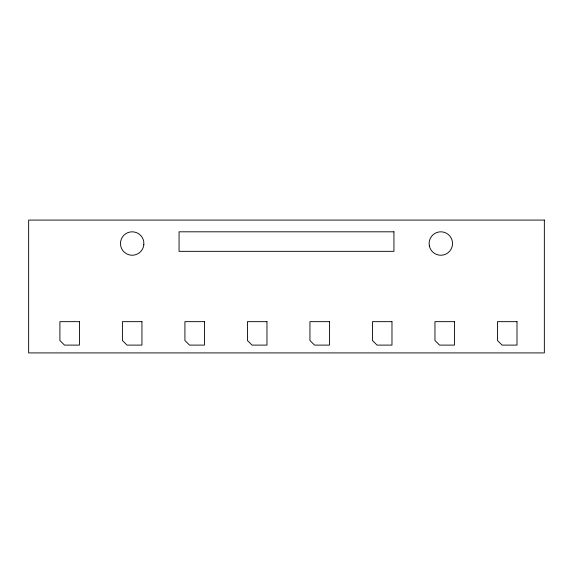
<?xml version="1.0" encoding="UTF-8"?>
<svg xmlns="http://www.w3.org/2000/svg" width="573" height="573" viewBox="0 0 573 573"><rect width="100%" height="100%" fill="white"/><g stroke="black" fill="none" stroke-linecap="round" stroke-linejoin="round"><path stroke-width="0.86" d="M544.35 220.082L28.65 220.082L28.65 352.918L544.35 352.918L544.35 220.082M393.938 231.807L179.062 231.807L179.062 251.339L393.938 251.339L393.938 231.807M79.439 321.661L59.907 321.661L59.907 340.505L64.498 345.104L79.439 345.104L79.439 321.661M141.946 321.661L122.414 321.661L122.414 340.505L127.013 345.104L141.946 345.104L141.946 321.661M204.454 321.661L184.921 321.661L184.921 340.505L189.52 345.104L204.454 345.104L204.454 321.661M266.968 321.661L247.429 321.661L247.429 340.505L252.027 345.104L266.968 345.104L266.968 321.661M329.475 321.661L309.943 321.661L309.943 340.505L314.541 345.104L329.475 345.104L329.475 321.661M391.982 321.661L372.45 321.661L372.45 340.505L377.048 345.104L391.982 345.104L391.982 321.661M454.496 321.661L434.957 321.661L434.957 340.505L439.555 345.104L454.496 345.104L454.496 321.661M517.004 321.661L497.471 321.661L497.471 340.505L502.063 345.104L517.004 345.104L517.004 321.661M429.37 246.032L429.113 242.981A11.718 11.718 0 0 1 446.26 233.147A11.718 11.718 0 0 1 447.928 252.843A11.718 11.718 0 0 1 429.37 246.032M143.852 244.628L143.737 241.57A11.718 11.718 0 0 0 125.53 233.877A11.718 11.718 0 0 0 126.246 253.631A11.718 11.718 0 0 0 143.852 244.628"/></g></svg>
